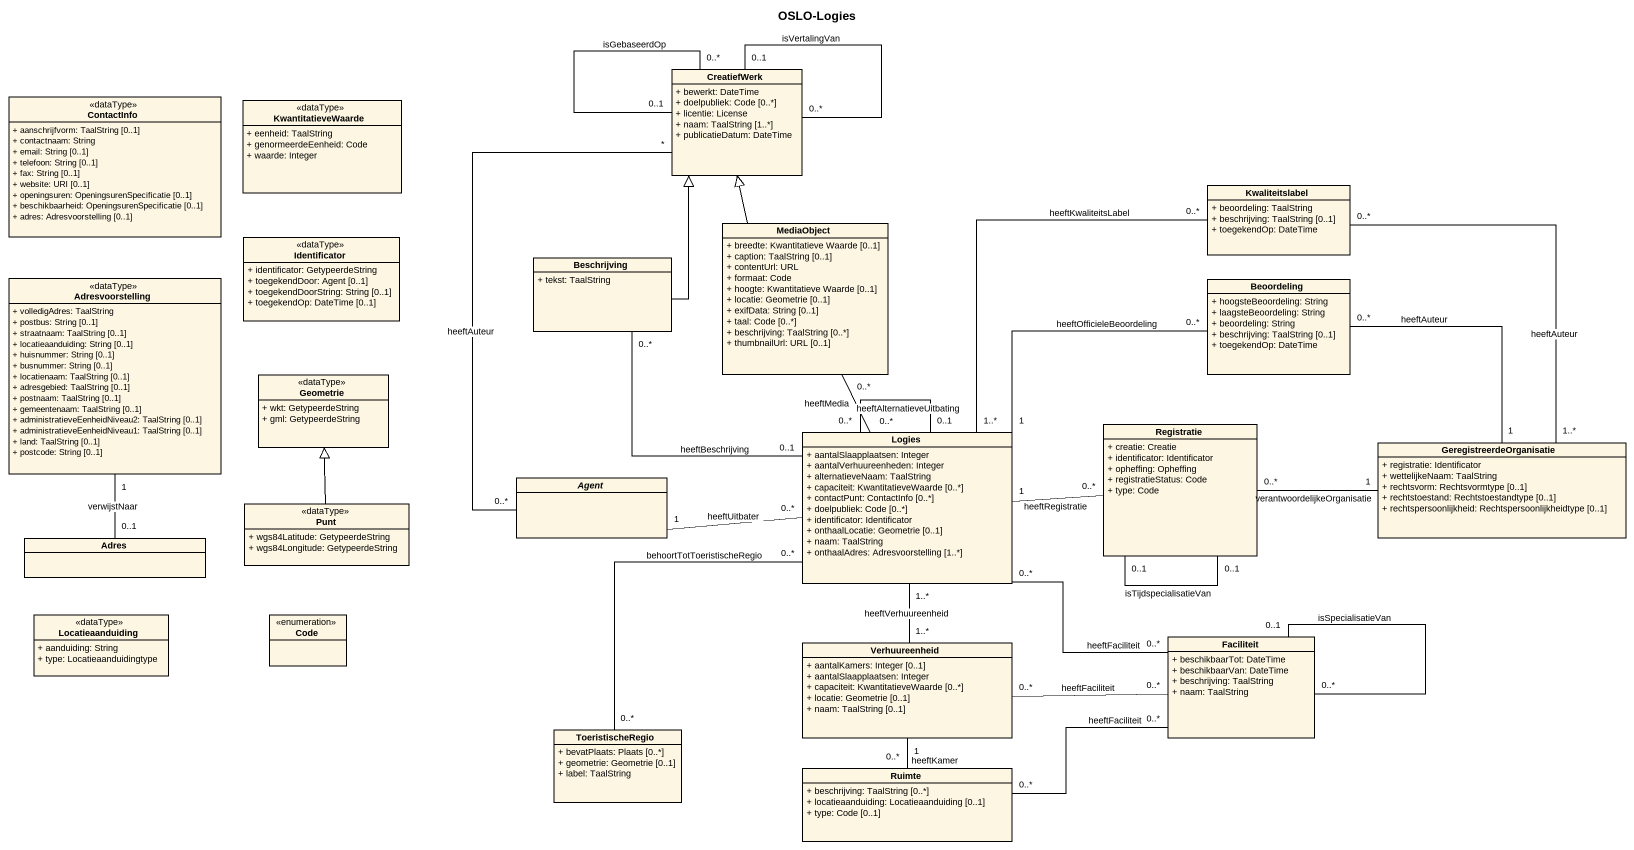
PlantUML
@startuml
title OSLO-Logies
hide circle
hide empty members
skinparam classAttributeIconSize 0
class CreatiefWerk {
  + bewerkt: DateTime
  + doelpubliek: Code [0..*]
  + licentie: License
  + naam: TaalString [1..*]
  + publicatieDatum: DateTime
}
class ContactInfo <<dataType>> {
  + aanschrijfvorm: TaalString [0..1]
  + contactnaam: String
  + email: String [0..1]
  + telefoon: String [0..1]
  + fax: String [0..1]
  + website: URI [0..1]
  + openingsuren: OpeningsurenSpecificatie [0..1]
  + beschikbaarheid: OpeningsurenSpecificatie [0..1]
  + adres: Adresvoorstelling [0..1]
}
class KwantitatieveWaarde <<dataType>> {
  + eenheid: TaalString
  + genormeerdeEenheid: Code
  + waarde: Integer
}
class Kwaliteitslabel {
  + beoordeling: TaalString
  + beschrijving: TaalString [0..1]
  + toegekendOp: DateTime
}
class Identificator <<dataType>> {
  + identificator: GetypeerdeString
  + toegekendDoor: Agent [0..1]
  + toegekendDoorString: String [0..1]
  + toegekendOp: DateTime [0..1]
}
class MediaObject {
  + breedte: Kwantitatieve Waarde [0..1]
  + caption: TaalString [0..1]
  + contentUrl: URL
  + formaat: Code
  + hoogte: Kwantitatieve Waarde [0..1]
  + locatie: Geometrie [0..1]
  + exifData: String [0..1]
  + taal: Code [0..*]
  + beschrijving: TaalString [0..*]
  + thumbnailUrl: URL [0..1]
}
class Adresvoorstelling <<dataType>> {
  + volledigAdres: TaalString
  + postbus: String [0..1]
  + straatnaam: TaalString [0..1]
  + locatieaanduiding: String [0..1]
  + huisnummer: String [0..1]
  + busnummer: String [0..1]
  + locatienaam: TaalString [0..1]
  + adresgebied: TaalString [0..1]
  + postnaam: TaalString [0..1]
  + gemeentenaam: TaalString [0..1]
  + administratieveEenheidNiveau2: TaalString [0..1]
  + administratieveEenheidNiveau1: TaalString [0..1]
  + land: TaalString [0..1]
  + postcode: String [0..1]
}
class Beschrijving {
  + tekst: TaalString
}
class Beoordeling {
  + hoogsteBeoordeling: String
  + laagsteBeoordeling: String
  + beoordeling: String
  + beschrijving: TaalString [0..1]
  + toegekendOp: DateTime
}
class Geometrie <<dataType>> {
  + wkt: GetypeerdeString
  + gml: GetypeerdeString
}
class Logies {
  + aantalSlaapplaatsen: Integer
  + aantalVerhuureenheden: Integer
  + alternatieveNaam: TaalString
  + capaciteit: KwantitatieveWaarde [0..*]
  + contactPunt: ContactInfo [0..*]
  + doelpubliek: Code [0..*]
  + identificator: Identificator
  + onthaalLocatie: Geometrie [0..1]
  + naam: TaalString
  + onthaalAdres: Adresvoorstelling [1..*]
}
class Registratie {
  + creatie: Creatie
  + identificator: Identificator
  + opheffing: Opheffing
  + registratieStatus: Code
  + type: Code
}
abstract class "Agent" as Agent_
class GeregistreerdeOrganisatie {
  + registratie: Identificator
  + wettelijkeNaam: TaalString
  + rechtsvorm: Rechtsvormtype [0..1]
  + rechtstoestand: Rechtstoestandtype [0..1]
  + rechtspersoonlijkheid: Rechtspersoonlijkheidtype [0..1]
}
class Punt <<dataType>> {
  + wgs84Latitude: GetypeerdeString
  + wgs84Longitude: GetypeerdeString
}
class Adres
class Locatieaanduiding <<dataType>> {
  + aanduiding: String
  + type: Locatieaanduidingtype
}
enum Code
class Verhuureenheid {
  + aantalKamers: Integer [0..1]
  + aantalSlaapplaatsen: Integer
  + capaciteit: KwantitatieveWaarde [0..*]
  + locatie: Geometrie [0..1]
  + naam: TaalString [0..1]
}
class Faciliteit {
  + beschikbaarTot: DateTime
  + beschikbaarVan: DateTime
  + beschrijving: TaalString
  + naam: TaalString
}
class ToeristischeRegio {
  + bevatPlaats: Plaats [0..*]
  + geometrie: Geometrie [0..1]
  + label: TaalString
}
class Ruimte {
  + beschrijving: TaalString [0..*]
  + locatieaanduiding: Locatieaanduiding [0..1]
  + type: Code [0..1]
}
CreatiefWerk "0..*" -- "0..1" CreatiefWerk : isVertalingVan
CreatiefWerk "0..*" -- "0..1" CreatiefWerk : isGebaseerdOp
CreatiefWerk "*" -- "0..*" Agent_ : heeftAuteur
Kwaliteitslabel "0..*" -- "1..*" GeregistreerdeOrganisatie : heeftAuteur
MediaObject -up-|> CreatiefWerk
Adresvoorstelling "1" -- "0..1" Adres : verwijstNaar
Beschrijving -up-|> CreatiefWerk
Beoordeling "0..*" -- "1" GeregistreerdeOrganisatie : heeftAuteur
Logies "1..*" -up- "0..*" Kwaliteitslabel : heeftKwaliteitsLabel
Logies "0..*" -up- "0..*" MediaObject : heeftMedia
Logies "0..1" -up- "0..*" Beschrijving : heeftBeschrijving
Logies "1" -right- "0..*" Beoordeling : heeftOfficieleBeoordeling
Logies "0..1" -- "0..*" Logies : heeftAlternatieveUitbating
Logies "1" -right- "0..*" Registratie : heeftRegistratie
Logies "1..*" -- "1..*" Verhuureenheid : heeftVerhuureenheid
Logies "0..*" -right- "0..*" Faciliteit : heeftFaciliteit
Logies "0..*" -- "0..*" ToeristischeRegio : behoortTotToeristischeRegio
Registratie "0..1" -- "0..1" Registratie : isTijdspecialisatieVan
Registratie "0..*" -right- "1" GeregistreerdeOrganisatie : verantwoordelijkeOrganisatie
Agent_ "1" -right- "0..*" Logies : heeftUitbater
Punt -up-|> Geometrie
Verhuureenheid "0..*" -right- "0..*" Faciliteit : heeftFaciliteit
Verhuureenheid "1" -- "0..*" Ruimte : heeftKamer
Faciliteit "0..*" -- "0..1" Faciliteit : isSpecialisatieVan
Ruimte "0..*" -right- "0..*" Faciliteit : heeftFaciliteit
@enduml
